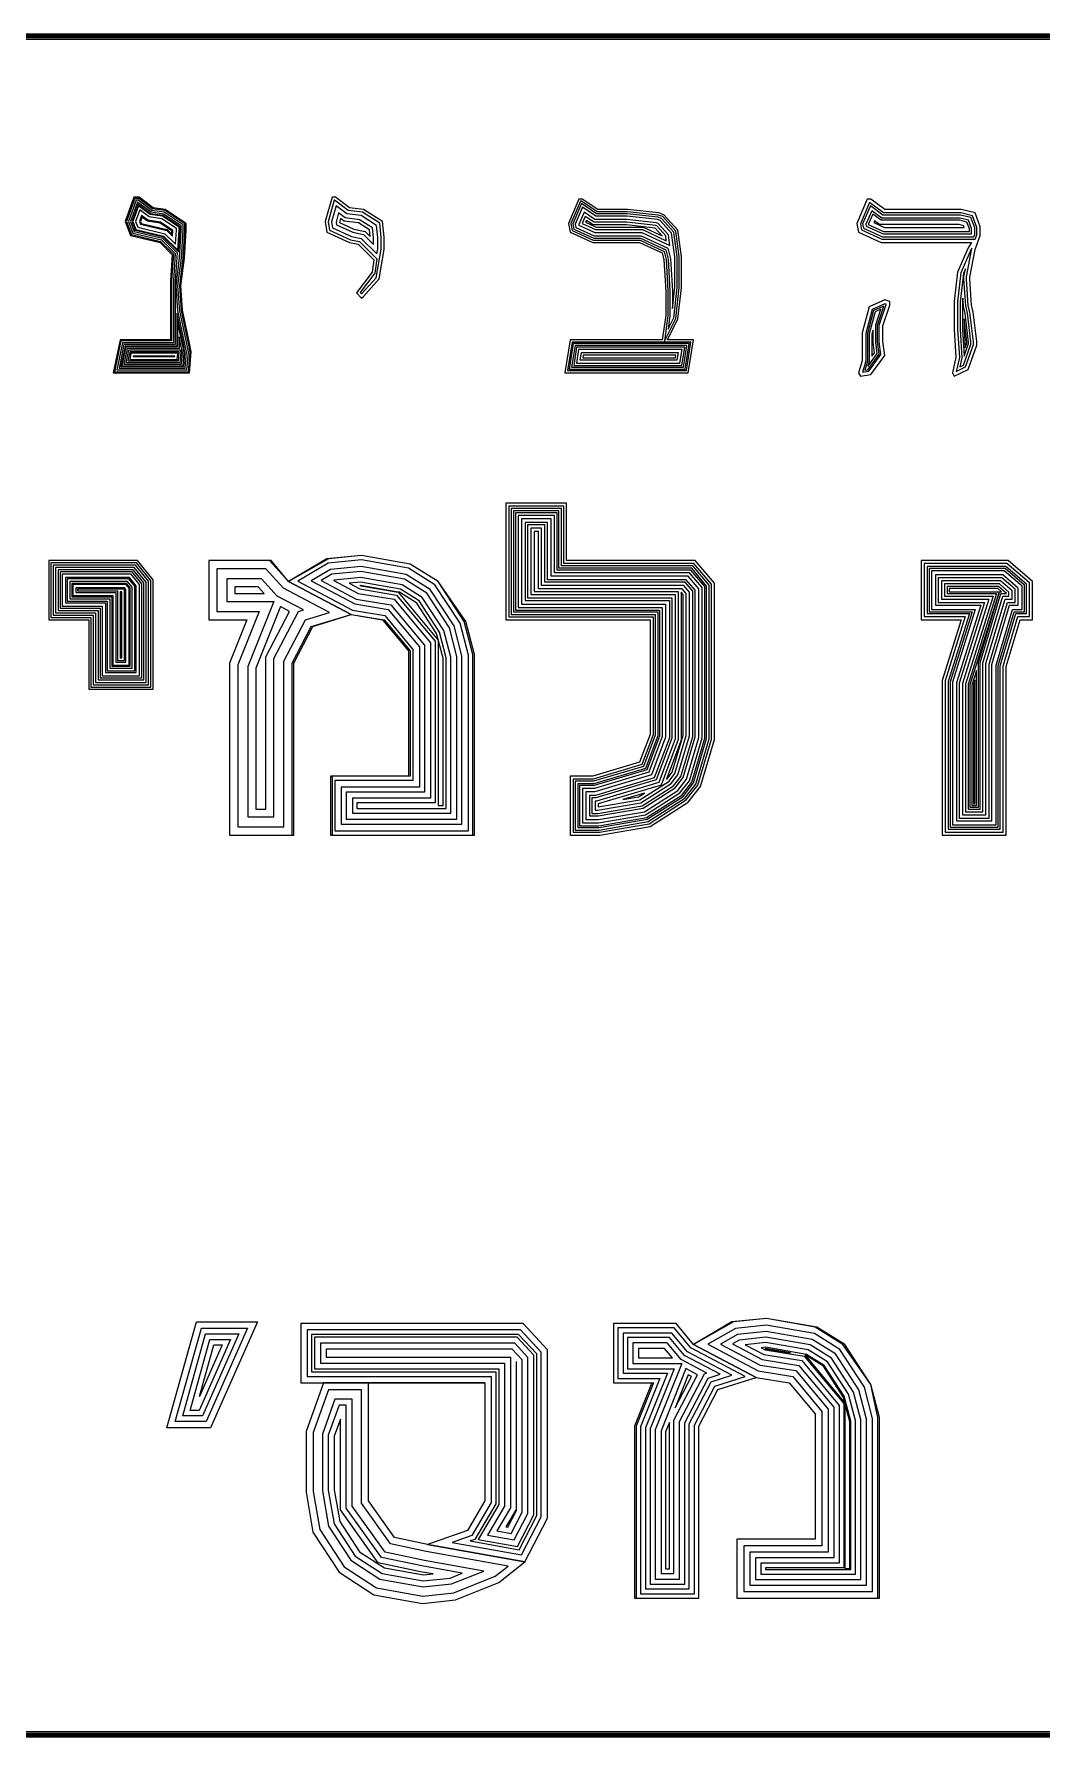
# Model space of a CAD drawing. Extents: x 218905 to 220683, y 733077 to 734679.
# Drawn here: x 220496.1 to 220530, y 734391.3 to 734448.6 of the extents above; entities that cross this region are included whole.
import ezdxf

# ---------------------------------------------------------------- set-up
doc = ezdxf.new("R2010")
doc.units = 0
doc.header["$LTSCALE"] = 0.3
doc.layers.add('_view', color=2, linetype='Continuous')

msp = doc.modelspace()

# ---------------------------------------------------------------- linework, layer by layer
at = {"layer": '_view', "linetype": 'Continuous'}
for points in [[(220582.411, 734448.577), (220409.946, 734448.577), (220409.946, 734391.31), (220582.411, 734391.31)], [(220582.367, 734448.533), (220409.991, 734448.533), (220409.991, 734391.355), (220582.367, 734391.355)], [(220582.315, 734448.481), (220410.043, 734448.481), (220410.043, 734391.407), (220582.315, 734391.407)], [(220582.287, 734448.453), (220410.071, 734448.453), (220410.071, 734391.435), (220582.287, 734391.435)], [(220582.224, 734448.39), (220410.134, 734448.39), (220410.134, 734391.498), (220582.224, 734391.498)]]:
    msp.add_lwpolyline(points, close=True, dxfattribs=at)
at = {"layer": '_view', "lineweight": 0}
for points in [[(220499.598, 734443.087), (220499.423, 734443.087), (220499.131, 734442.269), (220499.306, 734441.801), (220500.3, 734441.568), (220500.709, 734441.158), (220500.65, 734440.282), (220500.65, 734440.048), (220500.65, 734439.113), (220500.65, 734438.294), (220498.955, 734438.294), (220498.721, 734437.184), (220501.293, 734437.184), (220501.352, 734437.885), (220501.293, 734438.177), (220501.06, 734439.288), (220501.001, 734440.106), (220501.118, 734441.041), (220501.176, 734441.977), (220501.176, 734442.211), (220500.475, 734442.678), (220500.066, 734442.737), (220499.598, 734443.087)], [(220506.203, 734443.087), (220506.086, 734443.087), (220505.853, 734442.269), (220505.911, 734441.918), (220506.671, 734441.568), (220506.963, 734441.509), (220507.489, 734440.983), (220507.431, 734440.574), (220506.905, 734439.872), (220507.08, 734439.697), (220507.139, 734439.756), (220507.665, 734440.34), (220507.84, 734441.334), (220507.84, 734441.743), (220507.782, 734442.269), (220507.139, 734442.678), (220506.671, 734442.737), (220506.203, 734443.087)], [(220514.504, 734443.029), (220514.387, 734443.029), (220514.036, 734442.211), (220514.094, 734441.918), (220514.854, 734441.568), (220516.257, 734441.568), (220516.432, 734441.568), (220517.192, 734441.217), (220517.251, 734440.983), (220517.309, 734439.931), (220517.309, 734439.113), (220517.192, 734438.294), (220514.094, 734438.294), (220513.919, 734437.184), (220518.069, 734437.184), (220518.244, 734438.294), (220517.368, 734438.294), (220517.368, 734438.294), (220517.718, 734438.996), (220517.835, 734440.048), (220517.835, 734440.808), (220517.835, 734441.1), (220517.718, 734441.977), (220517.251, 734442.503), (220517.075, 734442.561), (220516.023, 734442.678), (220515.03, 734442.678), (220514.504, 734443.029)], [(220524.207, 734443.029), (220524.09, 734443.029), (220523.739, 734442.211), (220523.797, 734441.918), (220524.557, 734441.568), (220527.597, 734441.568), (220527.48, 734441.392), (220527.129, 734440.574), (220527.012, 734439.58), (220527.012, 734438.645), (220527.071, 734437.71), (220526.954, 734437.184), (220527.012, 734437.067), (220527.48, 734437.301), (220527.772, 734438.119), (220527.772, 734438.236), (220527.655, 734439.229), (220527.597, 734439.463), (220527.538, 734440.34), (220527.538, 734440.399), (220527.714, 734441.334), (220527.889, 734441.801), (220527.889, 734442.094), (220527.714, 734442.561), (220527.246, 734442.678), (220524.674, 734442.678), (220524.207, 734443.029)], [(220524.674, 734439.639), (220524.148, 734439.405), (220523.914, 734438.528), (220523.914, 734438.06), (220523.914, 734437.593), (220523.797, 734437.184), (220523.856, 734437.067), (220524.207, 734437.125), (220524.674, 734437.768), (220524.616, 734438.236), (220524.616, 734438.762), (220524.85, 734439.463), (220524.85, 734439.58), (220524.674, 734439.639)], [(220513.977, 734432.8), (220511.932, 734432.8), (220511.932, 734428.883), (220516.783, 734428.883), (220516.783, 734425.026), (220516.432, 734424.09), (220514.854, 734423.623), (220514.094, 734423.623), (220514.094, 734421.635), (220514.854, 734421.635), (220515.088, 734421.635), (220516.783, 734421.928), (220518.069, 734422.746), (220518.478, 734423.272), (220518.946, 734424.85), (220518.946, 734430.111), (220518.303, 734430.871), (220513.977, 734430.871), (220513.977, 734432.8)], [(220499.54, 734430.871), (220496.559, 734430.871), (220496.559, 734428.883), (220497.903, 734428.883), (220497.903, 734426.545), (220500.066, 734426.545), (220500.066, 734430.228), (220499.54, 734430.871)], [(220504.041, 734430.871), (220501.936, 734430.871), (220501.936, 734428.883), (220503.222, 734428.883), (220502.638, 734427.422), (220502.638, 734421.635), (220504.8, 734421.635), (220504.8, 734427.422), (220505.443, 734428.65), (220506.729, 734429.059), (220504.625, 734430.169), (220504.041, 734430.871)], [(220503.982, 734430.871), (220501.936, 734430.871), (220501.936, 734428.883), (220503.222, 734428.883), (220502.638, 734427.422), (220502.638, 734421.635), (220504.742, 734421.635), (220504.742, 734427.422), (220505.385, 734428.65), (220506.729, 734429.059), (220504.625, 734430.169), (220503.982, 734430.871)], [(220507.08, 734431.046), (220505.97, 734430.929), (220504.625, 734430.169), (220506.729, 734429.059), (220507.84, 734428.883), (220508.717, 734427.831), (220508.717, 734423.623), (220506.086, 734423.623), (220506.086, 734421.635), (220510.88, 734421.635), (220510.88, 734427.714), (220510.587, 734428.825), (220509.652, 734430.169), (220508.717, 734430.754), (220507.08, 734431.046)], [(220507.08, 734431.046), (220505.911, 734430.929), (220504.625, 734430.169), (220506.729, 734429.059), (220507.782, 734428.883), (220508.658, 734427.831), (220508.658, 734423.623), (220506.028, 734423.623), (220506.028, 734421.635), (220510.821, 734421.635), (220510.821, 734427.714), (220510.529, 734428.825), (220509.652, 734430.169), (220508.717, 734430.754), (220507.08, 734431.046)], [(220528.824, 734430.871), (220525.902, 734430.871), (220525.902, 734428.883), (220527.246, 734428.883), (220526.603, 734426.838), (220526.603, 734421.635), (220528.766, 734421.635), (220528.766, 734427.305), (220529.233, 734428.883), (220529.643, 734428.883), (220529.643, 734430.169), (220528.824, 734430.871)], [(220520.699, 734405.386), (220519.53, 734405.269), (220518.244, 734404.509), (220520.349, 734403.398), (220521.459, 734403.223), (220522.336, 734402.171), (220522.336, 734397.962), (220519.706, 734397.962), (220519.706, 734395.975), (220524.44, 734395.975), (220524.44, 734402.054), (220524.207, 734403.164), (220523.271, 734404.509), (220522.336, 734405.093), (220520.699, 734405.386)], [(220520.699, 734405.386), (220519.589, 734405.269), (220518.244, 734404.509), (220520.349, 734403.398), (220521.459, 734403.223), (220522.336, 734402.171), (220522.336, 734397.962), (220519.706, 734397.962), (220519.706, 734395.975), (220524.499, 734395.975), (220524.499, 734402.054), (220524.207, 734403.164), (220523.33, 734404.509), (220522.395, 734405.093), (220520.699, 734405.386)], [(220503.573, 734405.269), (220501.995, 734401.703), (220500.533, 734401.703), (220501.527, 734405.269), (220503.573, 734405.269), (220503.573, 734405.269)], [(220512.516, 734405.21), (220505.034, 734405.21), (220505.034, 734403.223), (220505.794, 734403.223), (220511.23, 734403.223), (220511.23, 734399.248), (220510.646, 734398.254), (220509.301, 734397.787), (220512.575, 734397.202), (220513.334, 734398.664), (220513.334, 734404.333), (220512.516, 734405.21)], [(220517.66, 734405.21), (220515.556, 734405.21), (220515.556, 734403.223), (220516.842, 734403.223), (220516.257, 734401.762), (220516.257, 734395.975), (220518.42, 734395.975), (220518.42, 734401.762), (220519.063, 734402.989), (220520.349, 734403.398), (220518.244, 734404.509), (220517.66, 734405.21)], [(220517.66, 734405.21), (220515.556, 734405.21), (220515.556, 734403.223), (220516.9, 734403.223), (220516.316, 734401.762), (220516.316, 734395.975), (220518.42, 734395.975), (220518.42, 734401.762), (220519.063, 734402.989), (220520.349, 734403.398), (220518.244, 734404.509), (220517.66, 734405.21)], [(220505.794, 734403.223), (220505.21, 734401.586), (220505.21, 734399.54), (220505.443, 734398.196), (220506.32, 734396.852), (220507.489, 734396.092), (220509.126, 734395.799), (220510.237, 734395.916), (220511.698, 734396.501), (220512.575, 734397.202), (220509.301, 734397.787), (220508.191, 734398.021), (220507.314, 734399.248), (220507.314, 734403.223), (220511.23, 734403.223), (220505.794, 734403.223)]]:
    msp.add_lwpolyline(points, dxfattribs=at)
for points in [[(220499.585, 734443.049), (220499.45, 734443.049), (220499.172, 734442.269), (220499.335, 734441.834), (220500.319, 734441.602), (220500.748, 734441.173), (220500.689, 734440.28), (220500.689, 734440.048), (220500.689, 734439.113), (220500.689, 734438.256), (220498.986, 734438.256), (220498.769, 734437.222), (220501.258, 734437.222), (220501.313, 734437.883), (220501.256, 734438.17), (220501.021, 734439.283), (220500.962, 734440.107), (220501.08, 734441.045), (220501.138, 734441.978), (220501.138, 734442.19), (220500.461, 734442.641), (220500.051, 734442.7)], [(220499.565, 734442.989), (220499.492, 734442.989), (220499.235, 734442.27), (220499.38, 734441.885), (220500.349, 734441.657), (220500.81, 734441.196), (220500.749, 734440.278), (220500.749, 734440.048), (220500.749, 734439.113), (220500.749, 734438.196), (220499.035, 734438.196), (220498.843, 734437.282), (220501.203, 734437.282), (220501.253, 734437.879), (220501.197, 734438.158), (220500.962, 734439.274), (220500.902, 734440.109), (220501.02, 734441.051), (220501.078, 734441.98), (220501.078, 734442.158), (220500.439, 734442.584), (220500.027, 734442.643)], [(220499.544, 734442.925), (220499.537, 734442.925), (220499.303, 734442.27), (220499.427, 734441.939), (220500.382, 734441.715), (220500.876, 734441.221), (220500.813, 734440.276), (220500.813, 734440.048), (220500.813, 734439.113), (220500.813, 734438.132), (220499.087, 734438.132), (220498.921, 734437.346), (220501.144, 734437.346), (220501.188, 734437.876), (220501.134, 734438.146), (220500.899, 734439.265), (220500.838, 734440.111), (220500.956, 734441.057), (220501.014, 734441.982), (220501.014, 734442.124), (220500.416, 734442.523), (220500.002, 734442.582)], [(220499.564, 734442.846), (220499.358, 734442.271), (220499.466, 734441.983), (220500.408, 734441.762), (220500.917, 734441.253), (220500.963, 734441.983), (220500.963, 734442.096), (220500.397, 734442.473), (220499.981, 734442.533)], [(220499.576, 734442.806), (220499.385, 734442.271), (220499.485, 734442.004), (220500.42, 734441.784), (220500.896, 734441.309), (220500.938, 734441.984), (220500.938, 734442.083), (220500.388, 734442.45), (220499.972, 734442.509)], [(220499.618, 734442.664), (220499.478, 734442.272), (220499.551, 734442.079), (220500.465, 734441.864), (220500.82, 734441.509), (220500.85, 734441.987), (220500.85, 734442.036), (220500.355, 734442.365), (220499.937, 734442.425)], [(220506.171, 734442.99), (220506.16, 734442.99), (220505.952, 734442.263), (220505.999, 734441.985), (220506.701, 734441.661), (220507.011, 734441.599), (220507.593, 734441.017), (220507.524, 734440.535), (220507.033, 734439.882), (220507.079, 734439.836), (220507.574, 734440.384), (220507.743, 734441.342), (220507.743, 734441.738), (220507.69, 734442.212), (220507.105, 734442.584), (220506.633, 734442.643)], [(220506.228, 734442.801), (220506.072, 734442.257), (220506.104, 734442.066), (220506.738, 734441.773), (220507.069, 734441.707), (220507.595, 734441.181), (220507.625, 734441.353), (220507.625, 734441.731), (220507.58, 734442.143), (220507.064, 734442.471), (220506.588, 734442.531)], [(220506.308, 734442.561), (220506.219, 734442.248), (220506.233, 734442.164), (220506.783, 734441.91), (220507.14, 734441.839), (220507.482, 734441.497), (220507.482, 734441.723), (220507.444, 734442.059), (220507.014, 734442.333), (220506.532, 734442.393)], [(220514.481, 734442.953), (220514.437, 734442.953), (220514.115, 734442.202), (220514.161, 734441.971), (220514.871, 734441.643), (220516.257, 734441.643), (220516.449, 734441.643), (220517.257, 734441.27), (220517.326, 734440.994), (220517.385, 734439.933), (220517.385, 734439.107), (220517.263, 734438.254), (220517.645, 734439.017), (220517.76, 734440.052), (220517.76, 734440.808), (220517.76, 734441.095), (220517.646, 734441.944), (220517.208, 734442.437), (220517.059, 734442.487), (220516.019, 734442.603), (220515.007, 734442.603)], [(220514.477, 734442.874), (220514.185, 734442.195), (220514.221, 734442.018), (220514.886, 734441.711), (220516.257, 734441.711), (220516.464, 734441.711), (220517.315, 734441.318), (220517.393, 734441.005), (220517.453, 734439.935), (220517.453, 734439.102), (220517.389, 734438.658), (220517.579, 734439.037), (220517.692, 734440.056), (220517.692, 734440.808), (220517.692, 734441.09), (220517.582, 734441.914), (220517.169, 734442.379), (220517.044, 734442.42), (220516.015, 734442.535), (220514.986, 734442.535)], [(220514.512, 734442.755), (220514.268, 734442.186), (220514.291, 734442.073), (220514.903, 734441.791), (220516.257, 734441.791), (220516.481, 734441.791), (220517.383, 734441.375), (220517.473, 734441.017), (220517.533, 734439.937), (220517.533, 734439.344), (220517.612, 734440.06), (220517.612, 734440.808), (220517.612, 734441.085), (220517.506, 734441.879), (220517.124, 734442.31), (220517.027, 734442.342), (220516.011, 734442.455), (220514.962, 734442.455)], [(220514.563, 734442.584), (220514.387, 734442.174), (220514.391, 734442.153), (220514.928, 734441.905), (220516.257, 734441.905), (220516.507, 734441.905), (220517.446, 734441.471), (220517.398, 734441.83), (220517.059, 734442.211), (220517.003, 734442.23), (220516.005, 734442.341), (220514.928, 734442.341)], [(220524.169, 734442.915), (220524.165, 734442.915), (220523.858, 734442.198), (220523.898, 734441.998), (220524.582, 734441.682), (220527.722, 734441.682), (220527.775, 734441.822), (220527.775, 734442.073), (220527.628, 734442.465), (220527.232, 734442.564), (220524.636, 734442.564)], [(220524.196, 734442.804), (220523.933, 734442.19), (220523.961, 734442.047), (220524.598, 734441.754), (220527.673, 734441.754), (220527.703, 734441.835), (220527.703, 734442.06), (220527.574, 734442.405), (220527.223, 734442.492), (220524.612, 734442.492)], [(220524.241, 734442.636), (220524.045, 734442.179), (220524.056, 734442.122), (220524.622, 734441.861), (220527.596, 734441.861), (220527.596, 734442.04), (220527.493, 734442.314), (220527.21, 734442.385), (220524.576, 734442.385)], [(220499.676, 734442.473), (220499.604, 734442.273), (220499.639, 734442.18), (220500.525, 734441.971), (220500.719, 734441.777), (220500.731, 734441.973), (220500.312, 734442.252), (220499.89, 734442.313)], [(220499.691, 734442.423), (220499.637, 734442.273), (220499.662, 734442.206), (220500.54, 734442), (220500.692, 734441.848), (220500.699, 734441.957), (220500.301, 734442.222), (220499.878, 734442.283)], [(220506.371, 734442.375), (220506.333, 734442.242), (220506.333, 734442.24), (220506.817, 734442.017), (220507.195, 734441.941), (220507.365, 734441.771), (220507.34, 734441.994), (220506.976, 734442.226), (220506.489, 734442.286)], [(220514.605, 734442.443), (220514.503, 734442.205), (220514.949, 734441.999), (220516.257, 734441.999), (220516.527, 734441.999), (220517.329, 734441.629), (220517.308, 734441.789), (220517.005, 734442.13), (220516.982, 734442.137), (220515.999, 734442.247), (220514.899, 734442.247)], [(220514.644, 734442.312), (220514.616, 734442.249), (220514.968, 734442.086), (220516.257, 734442.086), (220516.546, 734442.086), (220517.192, 734441.788), (220516.957, 734442.053), (220515.995, 734442.159), (220514.873, 734442.159)], [(220524.271, 734442.524), (220524.12, 734442.172), (220524.638, 734441.933), (220527.524, 734441.933), (220527.524, 734442.027), (220527.439, 734442.253), (220527.201, 734442.313), (220524.552, 734442.313)], [(220524.331, 734442.3), (220524.307, 734442.244), (220524.669, 734442.076), (220527.352, 734442.076), (220527.331, 734442.132), (220527.183, 734442.169), (220524.505, 734442.169)], [(220527.609, 734441.38), (220527.581, 734441.338), (220527.241, 734440.544), (220527.127, 734439.573), (220527.127, 734438.649), (220527.186, 734437.701), (220527.081, 734437.229), (220527.388, 734437.382), (220527.658, 734438.139), (220527.658, 734438.229), (220527.543, 734439.209), (220527.484, 734439.445), (220527.424, 734440.336), (220527.424, 734440.409), (220527.603, 734441.365)], [(220527.392, 734440.685), (220527.322, 734440.522), (220527.21, 734439.569), (220527.21, 734438.651), (220527.269, 734437.694), (220527.2, 734437.381), (220527.321, 734437.441), (220527.575, 734438.153), (220527.575, 734438.224), (220527.461, 734439.194), (220527.401, 734439.433), (220527.341, 734440.333), (220527.341, 734440.417)], [(220500.864, 734439.178), (220500.864, 734439.113), (220500.864, 734438.08), (220499.129, 734438.08), (220498.985, 734437.397), (220501.097, 734437.397), (220501.136, 734437.873), (220501.084, 734438.135)], [(220524.681, 734439.507), (220524.252, 734439.317), (220524.037, 734438.512), (220524.037, 734438.06), (220524.037, 734437.576), (220523.931, 734437.204), (220524.137, 734437.238), (220524.546, 734437.801), (220524.493, 734438.228), (220524.493, 734438.782), (220524.727, 734439.483), (220524.727, 734439.492)], [(220524.65, 734439.431), (220524.299, 734439.276), (220524.094, 734438.505), (220524.094, 734438.06), (220524.094, 734437.568), (220524.01, 734437.274), (220524.105, 734437.29), (220524.487, 734437.816), (220524.436, 734438.225), (220524.436, 734438.791)], [(220524.549, 734439.32), (220524.35, 734439.232), (220524.154, 734438.497), (220524.154, 734438.06), (220524.154, 734437.559), (220524.108, 734437.398), (220524.424, 734437.833), (220524.376, 734438.221), (220524.376, 734438.801)], [(220527.304, 734439.693), (220527.289, 734439.564), (220527.289, 734438.654), (220527.346, 734437.747), (220527.495, 734438.167), (220527.495, 734438.22), (220527.383, 734439.18), (220527.322, 734439.42)], [(220500.89, 734438.927), (220500.89, 734438.054), (220499.15, 734438.054), (220499.017, 734437.424), (220501.073, 734437.424), (220501.11, 734437.871), (220501.058, 734438.13)], [(220524.283, 734438.62), (220524.247, 734438.484), (220524.247, 734438.06), (220524.247, 734437.746), (220524.328, 734437.857), (220524.283, 734438.215)], [(220527.346, 734439.002), (220527.346, 734438.655), (220527.385, 734438.028), (220527.438, 734438.177), (220527.438, 734438.216)], [(220500.946, 734438.391), (220500.946, 734437.998), (220499.195, 734437.998), (220499.086, 734437.479), (220501.021, 734437.479), (220501.054, 734437.868), (220501.003, 734438.119)], [(220517.258, 734438.219), (220514.159, 734438.219), (220514.008, 734437.259), (220518.004, 734437.259), (220518.156, 734438.219)], [(220517.258, 734438.171), (220514.199, 734438.171), (220514.063, 734437.307), (220517.964, 734437.307), (220518.101, 734438.171)], [(220517.258, 734438.102), (220514.258, 734438.102), (220514.143, 734437.375), (220517.905, 734437.375), (220518.02, 734438.102)], [(220517.258, 734438.042), (220514.31, 734438.042), (220514.214, 734437.436), (220517.854, 734437.436), (220517.95, 734438.042)], [(220500.988, 734437.95), (220499.235, 734437.95), (220499.146, 734437.528), (220500.977, 734437.528), (220501.005, 734437.865)], [(220500.939, 734437.89), (220499.283, 734437.89), (220499.219, 734437.587), (220500.922, 734437.587), (220500.945, 734437.862)], [(220500.894, 734437.842), (220499.322, 734437.842), (220499.279, 734437.636), (220500.877, 734437.636)], [(220500.793, 734437.749), (220499.398, 734437.749), (220499.393, 734437.729), (220500.792, 734437.729)], [(220517.258, 734437.965), (220514.376, 734437.965), (220514.305, 734437.513), (220517.788, 734437.513), (220517.859, 734437.965)], [(220517.258, 734437.862), (220514.464, 734437.862), (220514.425, 734437.616), (220517.699, 734437.616), (220517.738, 734437.862)], [(220517.258, 734437.784), (220514.53, 734437.784), (220514.516, 734437.694), (220517.633, 734437.694), (220517.648, 734437.784)], [(220513.879, 734432.701), (220512.03, 734432.701), (220512.03, 734428.982), (220516.882, 734428.982), (220516.882, 734425.008), (220516.508, 734424.01), (220514.869, 734423.524), (220514.193, 734423.524), (220514.193, 734421.734), (220514.854, 734421.734), (220515.08, 734421.734), (220516.747, 734422.021), (220518.002, 734422.82), (220518.389, 734423.318), (220518.847, 734424.865), (220518.847, 734430.075), (220518.257, 734430.772), (220513.879, 734430.772)], [(220513.805, 734432.627), (220512.105, 734432.627), (220512.105, 734429.056), (220516.956, 734429.056), (220516.956, 734424.994), (220516.564, 734423.949), (220514.879, 734423.45), (220514.267, 734423.45), (220514.267, 734421.808), (220514.854, 734421.808), (220515.073, 734421.808), (220516.72, 734422.092), (220517.951, 734422.876), (220518.322, 734423.352), (220518.773, 734424.875), (220518.773, 734430.048), (220518.223, 734430.698), (220513.805, 734430.698)], [(220513.717, 734432.539), (220512.192, 734432.539), (220512.192, 734429.144), (220517.044, 734429.144), (220517.044, 734424.978), (220516.631, 734423.877), (220514.892, 734423.362), (220514.355, 734423.362), (220514.355, 734421.896), (220514.854, 734421.896), (220515.066, 734421.896), (220516.687, 734422.176), (220517.891, 734422.942), (220518.242, 734423.393), (220518.685, 734424.888), (220518.685, 734430.015), (220518.182, 734430.61), (220513.717, 734430.61)], [(220513.657, 734432.48), (220512.252, 734432.48), (220512.252, 734429.203), (220517.103, 734429.203), (220517.103, 734424.968), (220516.676, 734423.829), (220514.901, 734423.303), (220514.414, 734423.303), (220514.414, 734421.955), (220514.854, 734421.955), (220515.061, 734421.955), (220516.666, 734422.232), (220517.851, 734422.986), (220518.189, 734423.421), (220518.626, 734424.897), (220518.626, 734429.994), (220518.155, 734430.551), (220513.657, 734430.551)], [(220513.565, 734432.388), (220512.344, 734432.388), (220512.344, 734429.295), (220517.195, 734429.295), (220517.195, 734424.951), (220516.746, 734423.754), (220514.914, 734423.211), (220514.506, 734423.211), (220514.506, 734422.047), (220514.854, 734422.047), (220515.053, 734422.047), (220516.632, 734422.32), (220517.788, 734423.055), (220518.105, 734423.464), (220518.534, 734424.91), (220518.534, 734429.96), (220518.112, 734430.459), (220513.565, 734430.459)], [(220513.453, 734432.276), (220512.456, 734432.276), (220512.456, 734429.407), (220517.307, 734429.407), (220517.307, 734424.931), (220516.831, 734423.662), (220514.93, 734423.099), (220514.618, 734423.099), (220514.618, 734422.159), (220514.854, 734422.159), (220515.043, 734422.159), (220516.591, 734422.426), (220517.711, 734423.139), (220518.004, 734423.516), (220518.422, 734424.926), (220518.422, 734429.919), (220518.06, 734430.347), (220513.453, 734430.347)], [(220513.329, 734432.152), (220512.58, 734432.152), (220512.58, 734429.531), (220517.431, 734429.531), (220517.431, 734424.908), (220516.926, 734423.561), (220514.948, 734422.975), (220514.742, 734422.975), (220514.742, 734422.283), (220514.854, 734422.283), (220515.033, 734422.283), (220516.545, 734422.544), (220517.626, 734423.232), (220517.892, 734423.573), (220518.298, 734424.944), (220518.298, 734429.874), (220518.002, 734430.223), (220513.329, 734430.223)], [(220513.248, 734432.071), (220512.661, 734432.071), (220512.661, 734429.613), (220517.512, 734429.613), (220517.512, 734424.893), (220516.988, 734423.494), (220514.96, 734422.894), (220514.824, 734422.894), (220514.824, 734422.365), (220514.854, 734422.365), (220515.026, 734422.365), (220516.515, 734422.621), (220517.571, 734423.293), (220517.818, 734423.611), (220518.217, 734424.956), (220518.217, 734429.844), (220517.965, 734430.142), (220513.248, 734430.142)], [(220513.136, 734431.959), (220512.773, 734431.959), (220512.773, 734429.725), (220517.624, 734429.725), (220517.624, 734424.873), (220517.073, 734423.403), (220514.976, 734422.782), (220514.936, 734422.782), (220514.936, 734422.477), (220515.016, 734422.477), (220516.474, 734422.728), (220517.495, 734423.377), (220517.717, 734423.663), (220518.105, 734424.972), (220518.105, 734429.803), (220517.913, 734430.03), (220513.136, 734430.03)], [(220513.03, 734431.852), (220512.879, 734431.852), (220512.879, 734429.831), (220517.731, 734429.831), (220517.731, 734424.854), (220517.154, 734423.316), (220515.042, 734422.69), (220515.042, 734422.589), (220516.435, 734422.829), (220517.422, 734423.457), (220517.62, 734423.713), (220517.998, 734424.988), (220517.998, 734429.764), (220517.863, 734429.923), (220513.03, 734429.923)], [(220499.506, 734430.8), (220496.629, 734430.8), (220496.629, 734428.954), (220497.974, 734428.954), (220497.974, 734426.616), (220499.995, 734426.616), (220499.995, 734430.203)], [(220499.469, 734430.721), (220496.708, 734430.721), (220496.708, 734429.033), (220498.053, 734429.033), (220498.053, 734426.695), (220499.916, 734426.695), (220499.916, 734430.174)], [(220499.432, 734430.642), (220496.787, 734430.642), (220496.787, 734429.112), (220498.131, 734429.112), (220498.131, 734426.774), (220499.838, 734426.774), (220499.838, 734430.146)], [(220499.392, 734430.559), (220496.87, 734430.559), (220496.87, 734429.195), (220498.215, 734429.195), (220498.215, 734426.857), (220499.754, 734426.857), (220499.754, 734430.117)], [(220503.86, 734430.593), (220502.214, 734430.593), (220502.214, 734429.161), (220503.632, 734429.161), (220502.915, 734427.369), (220502.915, 734421.913), (220504.464, 734421.913), (220504.464, 734427.49), (220505.193, 734428.881), (220506.003, 734429.128), (220504.453, 734429.946)], [(220507.074, 734430.895), (220505.959, 734430.784), (220504.932, 734430.177), (220506.778, 734429.202), (220507.861, 734429.022), (220508.808, 734427.885), (220508.808, 734423.473), (220506.178, 734423.473), (220506.178, 734421.785), (220510.671, 734421.785), (220510.671, 734427.695), (220510.39, 734428.763), (220509.545, 734430.06), (220508.662, 734430.612)], [(220507.066, 734430.675), (220506.029, 734430.571), (220505.38, 734430.188), (220506.849, 734429.412), (220507.977, 734429.224), (220509.027, 734427.965), (220509.027, 734423.254), (220506.396, 734423.254), (220506.396, 734422.004), (220510.453, 734422.004), (220510.453, 734427.667), (220510.188, 734428.674), (220509.388, 734429.9), (220508.582, 734430.404)], [(220528.787, 734430.77), (220526.003, 734430.77), (220526.003, 734428.985), (220527.384, 734428.985), (220526.704, 734426.822), (220526.704, 734421.736), (220528.665, 734421.736), (220528.665, 734427.32), (220529.158, 734428.985), (220529.542, 734428.985), (220529.542, 734430.123)], [(220528.749, 734430.668), (220526.105, 734430.668), (220526.105, 734429.086), (220527.523, 734429.086), (220526.806, 734426.806), (220526.806, 734421.838), (220528.563, 734421.838), (220528.563, 734427.335), (220529.082, 734429.086), (220529.44, 734429.086), (220529.44, 734430.076)], [(220528.725, 734430.602), (220526.17, 734430.602), (220526.17, 734429.152), (220527.612, 734429.152), (220526.872, 734426.796), (220526.872, 734421.904), (220528.497, 734421.904), (220528.497, 734427.344), (220529.033, 734429.152), (220529.374, 734429.152), (220529.374, 734430.046)], [(220499.359, 734430.489), (220496.94, 734430.489), (220496.94, 734429.265), (220498.285, 734429.265), (220498.285, 734426.927), (220499.684, 734426.927), (220499.684, 734430.092)], [(220499.326, 734430.419), (220497.011, 734430.419), (220497.011, 734429.335), (220498.355, 734429.335), (220498.355, 734426.997), (220499.614, 734426.997), (220499.614, 734430.067)], [(220499.272, 734430.305), (220497.124, 734430.305), (220497.124, 734429.449), (220498.469, 734429.449), (220498.469, 734427.111), (220499.5, 734427.111), (220499.5, 734430.026)], [(220499.247, 734430.252), (220497.177, 734430.252), (220497.177, 734429.502), (220498.521, 734429.502), (220498.521, 734427.164), (220499.447, 734427.164), (220499.447, 734430.007)], [(220499.206, 734430.166), (220497.263, 734430.166), (220497.263, 734429.588), (220498.608, 734429.588), (220498.608, 734427.25), (220499.361, 734427.25), (220499.361, 734429.976)], [(220499.174, 734430.099), (220497.33, 734430.099), (220497.33, 734429.655), (220498.675, 734429.655), (220498.675, 734427.317), (220499.294, 734427.317), (220499.294, 734429.952)], [(220499.157, 734430.063), (220497.366, 734430.063), (220497.366, 734429.691), (220498.711, 734429.691), (220498.711, 734427.353), (220499.258, 734427.353), (220499.258, 734429.94)], [(220503.712, 734430.258), (220502.549, 734430.258), (220502.549, 734429.496), (220504.128, 734429.496), (220503.251, 734427.304), (220503.251, 734422.248), (220504.129, 734422.248), (220504.129, 734427.573), (220504.961, 734429.161), (220505.126, 734429.212), (220504.245, 734429.677)], [(220503.595, 734429.99), (220502.817, 734429.99), (220502.817, 734429.764), (220503.802, 734429.764)], [(220507.059, 734430.507), (220506.081, 734430.409), (220505.72, 734430.196), (220506.902, 734429.572), (220508.065, 734429.378), (220509.193, 734428.025), (220509.193, 734423.088), (220506.562, 734423.088), (220506.562, 734422.17), (220510.287, 734422.17), (220510.287, 734427.645), (220510.034, 734428.605), (220509.269, 734429.779), (220508.521, 734430.246)], [(220507.051, 734430.299), (220506.147, 734430.209), (220506.142, 734430.206), (220506.969, 734429.769), (220508.174, 734429.568), (220509.399, 734428.099), (220509.399, 734422.882), (220506.768, 734422.882), (220506.768, 734422.376), (220510.081, 734422.376), (220510.081, 734427.619), (220509.843, 734428.521), (220509.121, 734429.628), (220508.446, 734430.05)], [(220507.045, 734430.145), (220506.659, 734430.106), (220507.019, 734429.916), (220508.256, 734429.71), (220509.552, 734428.155), (220509.552, 734422.729), (220506.921, 734422.729), (220506.921, 734422.529), (220509.928, 734422.529), (220509.928, 734427.599), (220509.701, 734428.458), (220509.011, 734429.516), (220508.39, 734429.905)], [(220507.041, 734430.037), (220507.024, 734430.035), (220507.053, 734430.019), (220508.312, 734429.809)], [(220528.696, 734430.524), (220526.249, 734430.524), (220526.249, 734429.231), (220527.719, 734429.231), (220526.95, 734426.784), (220526.95, 734421.983), (220528.419, 734421.983), (220528.419, 734427.356), (220528.974, 734429.231), (220529.295, 734429.231), (220529.295, 734430.01)], [(220528.646, 734430.389), (220526.384, 734430.389), (220526.384, 734429.366), (220527.903, 734429.366), (220527.085, 734426.764), (220527.085, 734422.118), (220528.284, 734422.118), (220528.284, 734427.375), (220528.873, 734429.366), (220529.16, 734429.366), (220529.16, 734429.948)], [(220528.611, 734430.295), (220526.477, 734430.295), (220526.477, 734429.459), (220528.031, 734429.459), (220527.179, 734426.749), (220527.179, 734422.211), (220528.19, 734422.211), (220528.19, 734427.389), (220528.804, 734429.459), (220529.067, 734429.459), (220529.067, 734429.905)], [(220528.571, 734430.186), (220526.586, 734430.186), (220526.586, 734429.568), (220528.179, 734429.568), (220527.288, 734426.733), (220527.288, 734422.32), (220528.082, 734422.32), (220528.082, 734427.404), (220528.723, 734429.568), (220528.958, 734429.568), (220528.958, 734429.855)], [(220528.533, 734430.083), (220526.69, 734430.083), (220526.69, 734429.672), (220528.32, 734429.672), (220527.391, 734426.717), (220527.391, 734422.423), (220527.978, 734422.423), (220527.978, 734427.42), (220528.645, 734429.672), (220528.855, 734429.672), (220528.855, 734429.807)], [(220528.5, 734429.995), (220526.778, 734429.995), (220526.778, 734429.759), (220528.44, 734429.759), (220527.479, 734426.703), (220527.479, 734422.511), (220527.89, 734422.511), (220527.89, 734427.432), (220528.579, 734429.759), (220528.767, 734429.759), (220528.767, 734429.766)], [(220499.108, 734429.959), (220497.471, 734429.959), (220497.471, 734429.795), (220498.815, 734429.795), (220498.815, 734427.457), (220499.154, 734427.457), (220499.154, 734429.902)], [(220499.083, 734429.906), (220497.523, 734429.906), (220497.523, 734429.848), (220498.868, 734429.848), (220498.868, 734427.51), (220499.101, 734427.51), (220499.101, 734429.883)], [(220499.015, 734429.82), (220498.954, 734429.82), (220498.954, 734427.596), (220499.015, 734427.596)], [(220508.312, 734429.809), (220508.312, 734429.809), (220509.659, 734428.194), (220509.659, 734422.636), (220509.82, 734422.636), (220509.82, 734427.585), (220509.602, 734428.414), (220508.934, 734429.438), (220508.35, 734429.803)], [(220517.83, 734429.81), (220517.83, 734424.836), (220517.336, 734423.52), (220517.354, 734423.531), (220517.531, 734423.759), (220517.9, 734425.002), (220517.9, 734429.728)], [(220528.477, 734429.931), (220526.842, 734429.931), (220526.842, 734429.824), (220528.527, 734429.824), (220527.543, 734426.693), (220527.543, 734422.575), (220527.826, 734422.575), (220527.826, 734427.442), (220528.532, 734429.824), (220528.602, 734429.824)], [(220504.346, 734429.321), (220503.518, 734427.253), (220503.518, 734422.516), (220503.861, 734422.516), (220503.861, 734427.639), (220504.656, 734429.157)], [(220527.762, 734427.176), (220527.607, 734426.684), (220527.607, 734422.639), (220527.762, 734422.639)], [(220527.711, 734426.847), (220527.658, 734426.676), (220527.658, 734422.69), (220527.711, 734422.69)], [(220516.399, 734422.923), (220516.592, 734423.046), (220515.867, 734422.831)], [(220503.246, 734405.056), (220501.856, 734401.916), (220500.814, 734401.916), (220501.689, 734405.056)], [(220502.953, 734404.865), (220501.732, 734402.107), (220501.065, 734402.107), (220501.834, 734404.865)], [(220512.425, 734405), (220505.245, 734405), (220505.245, 734403.433), (220505.794, 734403.433), (220511.441, 734403.433), (220511.441, 734399.191), (220510.788, 734398.081), (220510.131, 734397.853), (220512.459, 734397.437), (220513.124, 734398.715), (220513.124, 734404.251)], [(220512.358, 734404.847), (220505.398, 734404.847), (220505.398, 734403.587), (220505.794, 734403.587), (220511.594, 734403.587), (220511.594, 734399.149), (220510.891, 734397.955), (220510.735, 734397.9), (220512.375, 734397.607), (220512.971, 734398.753), (220512.971, 734404.19)], [(220517.592, 734405.066), (220515.7, 734405.066), (220515.7, 734403.368), (220517.114, 734403.368), (220516.46, 734401.734), (220516.46, 734396.12), (220518.275, 734396.12), (220518.275, 734401.797), (220518.962, 734403.109), (220519.976, 734403.431), (220518.152, 734404.394)], [(220517.511, 734404.893), (220515.873, 734404.893), (220515.873, 734403.54), (220517.369, 734403.54), (220516.633, 734401.7), (220516.633, 734396.292), (220518.103, 734396.292), (220518.103, 734401.84), (220518.842, 734403.252), (220519.531, 734403.471), (220518.041, 734404.258)], [(220520.692, 734405.154), (220519.66, 734405.046), (220518.723, 734404.516), (220520.422, 734403.619), (220521.58, 734403.436), (220522.565, 734402.254), (220522.565, 734397.733), (220519.935, 734397.733), (220519.935, 734396.204), (220524.27, 734396.204), (220524.27, 734402.024), (220523.994, 734403.07), (220523.165, 734404.341), (220522.311, 734404.875)], [(220520.685, 734404.946), (220519.725, 734404.845), (220519.154, 734404.522), (220520.488, 734403.818), (220521.689, 734403.628), (220522.772, 734402.329), (220522.772, 734397.526), (220520.142, 734397.526), (220520.142, 734396.411), (220524.063, 734396.411), (220524.063, 734401.997), (220523.803, 734402.985), (220523.017, 734404.19), (220522.236, 734404.678)], [(220502.669, 734404.68), (220501.612, 734402.292), (220501.309, 734402.292), (220501.974, 734404.68)], [(220502.395, 734404.502), (220501.624, 734402.76), (220502.109, 734404.502)], [(220512.316, 734404.749), (220505.495, 734404.749), (220505.495, 734403.684), (220505.794, 734403.684), (220511.691, 734403.684), (220511.691, 734399.123), (220511.002, 734397.951), (220512.322, 734397.716), (220512.874, 734398.776), (220512.874, 734404.152)], [(220512.23, 734404.552), (220505.693, 734404.552), (220505.693, 734403.881), (220505.794, 734403.881), (220511.889, 734403.881), (220511.889, 734399.069), (220511.316, 734398.096), (220512.214, 734397.935), (220512.676, 734398.825), (220512.676, 734404.074)], [(220512.145, 734404.356), (220505.889, 734404.356), (220505.889, 734404.078), (220512.085, 734404.078), (220512.085, 734399.015), (220511.629, 734398.24), (220512.106, 734398.154), (220512.48, 734398.873), (220512.48, 734403.997)], [(220517.44, 734404.74), (220516.026, 734404.74), (220516.026, 734403.694), (220517.595, 734403.694), (220516.786, 734401.671), (220516.786, 734396.445), (220517.949, 734396.445), (220517.949, 734401.877), (220518.736, 734403.379), (220519.136, 734403.506), (220517.942, 734404.136)], [(220517.359, 734404.567), (220516.199, 734404.567), (220516.199, 734403.866), (220517.85, 734403.866), (220516.959, 734401.638), (220516.959, 734396.618), (220517.777, 734396.618), (220517.777, 734401.92), (220518.616, 734403.522), (220518.691, 734403.546), (220517.832, 734403.999)], [(220517.269, 734404.375), (220516.391, 734404.375), (220516.391, 734404.058), (220517.533, 734404.058)], [(220520.679, 734404.753), (220519.784, 734404.659), (220519.551, 734404.528), (220520.549, 734404.001), (220521.79, 734403.805), (220522.963, 734402.398), (220522.963, 734397.336), (220520.332, 734397.336), (220520.332, 734396.601), (220523.872, 734396.601), (220523.872, 734401.973), (220523.626, 734402.907), (220522.881, 734404.051), (220522.167, 734404.497)], [(220520.673, 734404.575), (220519.98, 734404.502), (220520.606, 734404.171), (220521.883, 734403.97), (220523.14, 734402.462), (220523.14, 734397.158), (220520.51, 734397.158), (220520.51, 734396.779), (220523.695, 734396.779), (220523.695, 734401.95), (220523.462, 734402.834), (220522.753, 734403.921), (220522.102, 734404.328)], [(220520.667, 734404.413), (220520.521, 734404.397), (220520.657, 734404.325), (220521.968, 734404.119), (220523.3, 734402.52), (220523.3, 734396.998), (220520.67, 734396.998), (220520.67, 734396.939), (220523.535, 734396.939), (220523.535, 734401.929), (220523.314, 734402.768), (220522.639, 734403.804), (220522.044, 734404.176)], [(220520.666, 734404.375), (220520.649, 734404.373), (220520.669, 734404.362), (220521.503, 734404.23)], [(220512.278, 734403.929), (220512.278, 734398.963), (220511.936, 734398.381), (220512, 734398.37), (220512.286, 734398.92), (220512.286, 734403.92)], [(220517.99, 734403.699), (220517.151, 734401.601), (220517.151, 734396.81), (220517.585, 734396.81), (220517.585, 734401.967), (220518.383, 734403.491)], [(220521.995, 734404.146), (220523.336, 734402.536), (220523.279, 734402.753), (220522.611, 734403.776), (220522.03, 734404.139)], [(220518.069, 734403.484), (220517.625, 734402.374), (220518.177, 734403.427)], [(220505.964, 734402.981), (220505.451, 734401.544), (220505.451, 734399.561), (220505.673, 734398.286), (220506.495, 734397.026), (220507.58, 734396.321), (220509.135, 734396.043), (220510.178, 734396.153), (220511.575, 734396.712), (220512.008, 734397.058), (220509.255, 734397.55), (220508.049, 734397.804), (220507.072, 734399.171), (220507.072, 734402.981)], [(220506.182, 734402.672), (220505.76, 734401.491), (220505.76, 734399.588), (220505.966, 734398.402), (220506.718, 734397.25), (220507.696, 734396.614), (220509.146, 734396.355), (220510.103, 734396.456), (220511.189, 734396.89), (220509.196, 734397.246), (220507.867, 734397.526), (220506.763, 734399.072), (220506.763, 734402.672)], [(220523.497, 734401.924), (220523.338, 734402.528), (220523.338, 734396.977), (220523.497, 734396.977)], [(220506.323, 734402.472), (220505.96, 734401.456), (220505.96, 734399.605), (220506.156, 734398.477), (220506.862, 734397.394), (220507.771, 734396.804), (220509.153, 734396.557), (220510.054, 734396.652), (220510.466, 734396.816), (220509.158, 734397.05), (220507.75, 734397.346), (220506.563, 734399.008), (220506.563, 734402.472)], [(220506.365, 734402.001), (220506.158, 734401.422), (220506.158, 734399.622), (220506.345, 734398.551), (220507.005, 734397.538), (220507.845, 734396.992), (220509.16, 734396.757), (220509.482, 734396.791), (220509.12, 734396.855), (220507.634, 734397.168), (220506.365, 734398.944)], [(220517.432, 734401.89), (220517.304, 734401.571), (220517.304, 734396.963), (220517.432, 734396.963)]]:
    msp.add_lwpolyline(points, close=True, dxfattribs=at)

doc.saveas('drawing.dxf')
